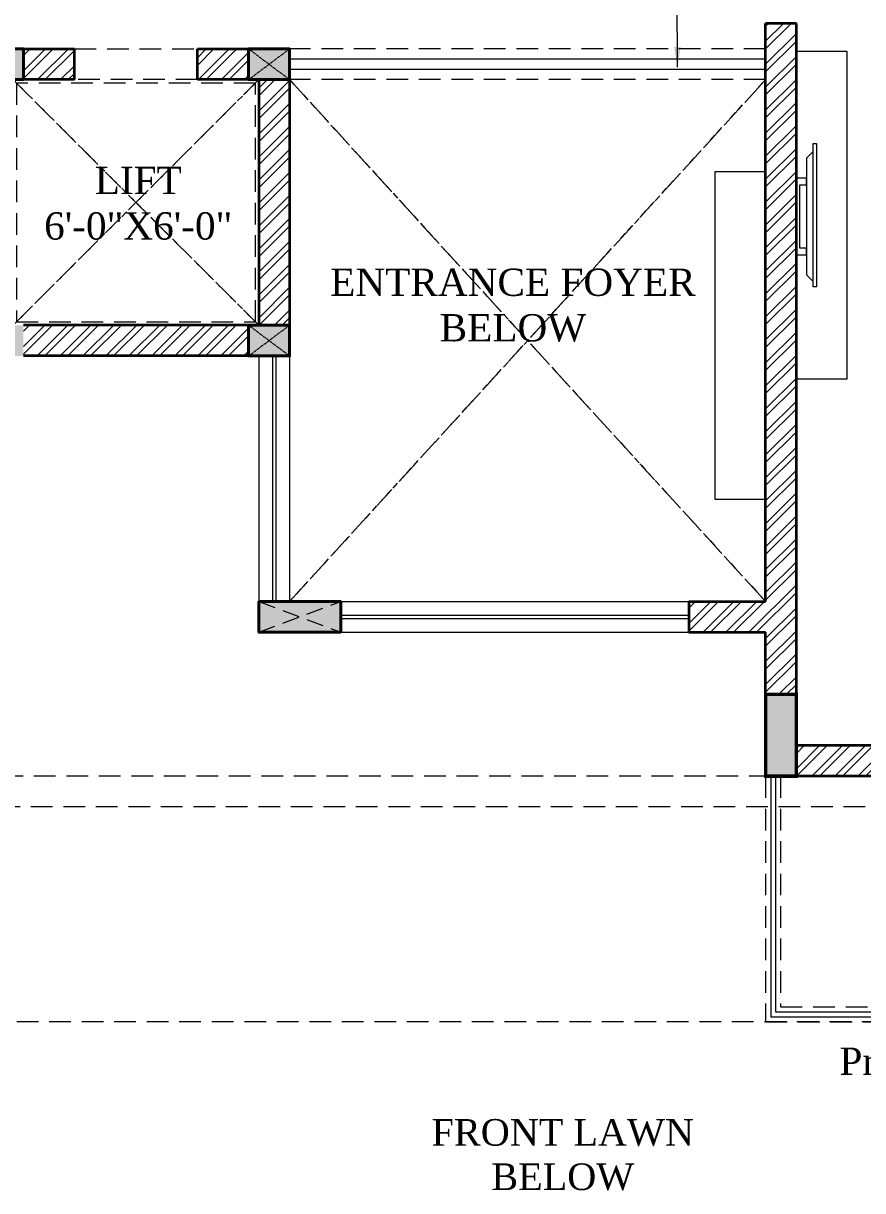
# Model space of a CAD drawing. Header units: inches. Extents: x -61 to 4103, y -308 to 989.
# Drawn here: x 2150.2 to 2396.2, y -121.5 to 220.7 of the extents above; entities that cross this region are included whole.
import ezdxf

# ---------------------------------------------------------------- set-up
doc = ezdxf.new("R2010")
doc.units = ezdxf.units.IN
for name, pattern in [('$0$$0$$0$HIDDEN', [9.525, 6.35, -3.175]), ('$2$$0$HIDDEN', [0.375, 0.25, -0.125]), ('AR-01-R0-COLUMN LAYOUT$0$$0$HIDDEN', [0.375, 0.25, -0.125]), ('AR-01-R0-COLUMN LAYOUT$0$$2$$0$HIDDEN', [0.375, 0.25, -0.125])]:
    doc.linetypes.add(name, pattern=pattern)
doc.layers.get('0').update_dxf_attribs({"lineweight": 0})
doc.layers.add('A-FURNITURE', color=35, linetype='Continuous', lineweight=13, true_color=0xab6a54)
for name, color, linetype, lineweight in [('A-HATCH', 8, 'Continuous', 0), ('A-HIDDEN', 8, '$2$$0$HIDDEN', 9), ('A-RAILING', 120, 'Continuous', 13), ('A-TEXT', 2, 'Continuous', 13), ('A-WALL', 1, 'Continuous', 35), ('A-WINDOW', 4, 'Continuous', 9), ('AR-01-R0-COLUMN LAYOUT$0$A-HIDDEN', 8, 'AR-01-R0-COLUMN LAYOUT$0$$2$$0$HIDDEN', 9), ('AR-01-R0-COLUMN LAYOUT$0$S-COLUMN FIRST FLOOR', 6, 'Continuous', 40), ('AR-01-R0-COLUMN LAYOUT$0$S-COLUMN GROUND FLOOR', 6, 'Continuous', 40), ('AR-01-R0-COLUMN LAYOUT$0$S-COLUMN HATCH FIRST FLOOR', 8, 'Continuous', 9), ('AR-01-R0-COLUMN LAYOUT$0$S-COLUMN HATCH GROUND FLOOR', 8, 'Continuous', 9), ('AR-01-R0-COLUMN LAYOUT$0$S-COLUMN HATCH SECOND FLOOR', 8, 'Continuous', 9), ('AR-01-R0-COLUMN LAYOUT$0$S-COLUMN S.F. HIDDEN', 8, 'AR-01-R0-COLUMN LAYOUT$0$$0$HIDDEN', 9), ('AR-01-R0-COLUMN LAYOUT$0$S-COLUMN SECOND FLOOR', 6, 'Continuous', 40), ('AR-01-R0-COLUMN LAYOUT$0$S-COLUMN TERRACE FLOOR HIDDEN', 8, 'AR-01-R0-COLUMN LAYOUT$0$$0$HIDDEN', 9)]:
    doc.layers.add(name, color=color, linetype=linetype, lineweight=lineweight)
doc.styles.add('$1$$0$STYLE1', font='romantic.ttf', dxfattribs={"height": 6})
doc.styles.get("Standard").update_dxf_attribs({"font": 'arial.ttf', "height": 9})
doc.dimstyles.get("Standard").update_dxf_attribs({"dimtxt": 18, "dimasz": 6, "dimexe": 0, "dimexo": 6, "dimgap": 0.09, "dimtad": 0, "dimtih": 1, "dimtoh": 1, "dimdec": 1, "dimzin": 0, "dimdsep": 46, "dimlunit": 4, "dimtxsty": 'Standard', "dimblk": 'OBLIQUE', "dimcen": 0.09, "dimclrd": 256, "dimclre": 256, "dimclrt": 256, "dimadec": 0, "dimazin": 0, "dimtfac": 1, "dimtdec": 1, "dimtofl": 0, "dimtmove": 1, "dimatfit": 3, "dimfxl": 1, "dimtolj": 1, "dimtzin": 0, "dimlwd": -1, "dimlwe": -1, "dimarcsym": 0})
pattern_1 = [(45, (1377.729, -0.0001), (-3.367596, 3.367596), []), (45, (1379.974, -0.0001), (-3.367596, 3.367596), [])]

# ---------------------------------------------------------------- blocks, each defined once
blk = doc.blocks.new('_Oblique')
at = {"color": 0, "linetype": 'ByBlock', "lineweight": -2}
blk.add_line((-0.5, -0.5), (0.5, 0.5), dxfattribs=at)

msp = doc.modelspace()

# ---------------------------------------------------------------- hatches: boundary and pattern name
at = {"layer": 'A-HATCH'}
h = msp.add_hatch(dxfattribs=at)
h.set_pattern_fill('ANSI32', color=256, scale=0.5)
h.set_pattern_definition(pattern_1)
h.paths.add_polyline_path([(2376.73, 220.69), (2367.73, 220.69), (2367.73, 51.19), (2345.23, 51.19), (2345.23, 42.19), (2367.73, 42.19), (2367.73, 24), (2376.73, 24)])
h = msp.add_hatch(dxfattribs=at)
h.set_pattern_fill('ANSI32', color=256, scale=0.5)
h.set_pattern_definition(pattern_1)
h.paths.add_polyline_path([(2165.23, 213.19), (2150.23, 213.19), (2150.23, 204.19), (2165.23, 204.19)])
h = msp.add_hatch(dxfattribs=at)
h.set_pattern_fill('ANSI32', color=256, scale=0.5)
h.set_pattern_definition(pattern_1)
h.paths.add_polyline_path([(2216.23, 213.19), (2201.23, 213.19), (2201.23, 204.19), (2216.23, 204.19)])
h = msp.add_hatch(dxfattribs=at)
h.set_pattern_fill('ANSI32', color=256, scale=0.5)
h.set_pattern_definition(pattern_1)
h.paths.add_polyline_path([(2228.23, 204.19), (2219.23, 204.19), (2219.23, 132.19), (2228.23, 132.19)])
h = msp.add_hatch(dxfattribs=at)
h.set_pattern_fill('ANSI32', color=256, scale=0.5)
h.set_pattern_definition(pattern_1)
h.paths.add_polyline_path([(2216.23, 132.19), (2150.23, 132.19), (2150.23, 123.19), (2216.23, 123.19)])
h = msp.add_hatch(dxfattribs=at)
h.set_pattern_fill('ANSI32', color=256, scale=0.5)
h.set_pattern_definition([(45, (1377.729, -0.0001), (-3.367596, 3.367596), []), (45, (1379.974, -0.0001), (-3.367596, 3.367596), [])])
h.paths.add_polyline_path([(2400.73, 0), (2376.73, 0), (2376.73, 9), (2400.73, 9)])
h.paths.add_polyline_path([(2520.73, 9), (2564.23, 9), (2564.23, 0), (2520.73, 0)])
at = {"layer": 'AR-01-R0-COLUMN LAYOUT$0$S-COLUMN HATCH FIRST FLOOR', "linetype": 'ByBlock'}
h = msp.add_hatch(color=256, dxfattribs=at)
h.dxf.hatch_style = 1
h.paths.add_polyline_path([(2138.23, 213.19), (2150.23, 213.19), (2150.23, 204.19), (2138.23, 204.19)])
h = msp.add_hatch(color=256, dxfattribs=at)
h.dxf.hatch_style = 1
h.paths.add_polyline_path([(2216.23, 213.19), (2228.23, 213.19), (2228.23, 204.19), (2216.23, 204.19)])
h = msp.add_hatch(color=256, dxfattribs=at)
h.dxf.hatch_style = 1
h.paths.add_polyline_path([(2216.23, 132.19), (2228.23, 132.19), (2228.23, 123.19), (2216.23, 123.19)])
h = msp.add_hatch(color=256, dxfattribs=at)
h.dxf.hatch_style = 1
h.paths.add_polyline_path([(2243.23, 42.19), (2219.23, 42.19), (2219.23, 51.19), (2243.23, 51.19)])
h = msp.add_hatch(color=256, dxfattribs=at)
h.dxf.hatch_style = 1
h.paths.add_polyline_path([(2367.73, 24), (2376.73, 24), (2376.73, 0), (2367.73, 0)])
at = {"layer": 'AR-01-R0-COLUMN LAYOUT$0$S-COLUMN HATCH GROUND FLOOR', "linetype": 'ByBlock'}
for points in [[(2216.23, 213.19), (2228.23, 213.19), (2228.23, 204.19), (2216.23, 204.19)], [(2216.23, 132.19), (2228.23, 132.19), (2228.23, 123.19), (2216.23, 123.19)], [(2243.23, 42.19), (2219.23, 42.19), (2219.23, 51.19), (2243.23, 51.19)], [(2367.73, 24), (2376.73, 24), (2376.73, 0), (2367.73, 0)]]:
    msp.add_hatch(color=256, dxfattribs=at).paths.add_polyline_path(points)
at = {"layer": 'AR-01-R0-COLUMN LAYOUT$0$S-COLUMN HATCH SECOND FLOOR', "linetype": 'ByBlock'}
h = msp.add_hatch(color=256, dxfattribs=at)
h.dxf.hatch_style = 1
h.paths.add_polyline_path([(1808.23, 315.23), (1832.23, 315.23), (1832.23, 306.23), (1808.23, 306.23)])
h.paths.add_polyline_path([(1805.23, 213.19), (1817.23, 213.19), (1817.23, 204.19), (1805.23, 204.19)])
h.paths.add_polyline_path([(1727.23, 213.19), (1739.23, 213.19), (1739.23, 204.19), (1727.23, 204.19)])
h.paths.add_polyline_path([(2138.23, 213.19), (2150.23, 213.19), (2150.23, 204.19), (2138.23, 204.19)])
h.paths.add_polyline_path([(2216.23, 213.19), (2228.23, 213.19), (2228.23, 204.19), (2216.23, 204.19)])
h.paths.add_polyline_path([(2216.23, 132.19), (2228.23, 132.19), (2228.23, 123.19), (2216.23, 123.19)])
h.paths.add_polyline_path([(2138.23, 132.19), (2150.23, 132.19), (2150.23, 123.19), (2138.23, 123.19)])
h.paths.add_polyline_path([(1973.23, 114.19), (1982.23, 114.19), (1982.23, 90.19), (1973.23, 90.19)])
h.paths.add_polyline_path([(1805.23, 132.19), (1817.23, 132.19), (1817.23, 123.19), (1805.23, 123.19)])
h.paths.add_polyline_path([(1727.23, 132.19), (1739.23, 132.19), (1739.23, 123.19), (1727.23, 123.19)])

# ---------------------------------------------------------------- linework, layer by layer
at = {"layer": 'A-FURNITURE'}
for points in [[(2376.73, 116.44), (2391.58, 116.44), (2391.58, 212.44), (2376.73, 212.44)], [(2381.62, 185.44), (2382.6, 185.44), (2382.6, 143.44), (2381.62, 143.44)], [(2379.66, 175.27), (2376.73, 175.27), (2376.73, 152.83), (2379.66, 152.83), (2379.66, 154.79), (2377.71, 154.79), (2377.71, 173.31), (2379.66, 173.31)]]:
    msp.add_lwpolyline(points, close=True, dxfattribs=at)
msp.add_lwpolyline([(2381.62, 145.01), (2381.62, 183.09), (2379.66, 181.14), (2379.66, 146.96), (2381.62, 145.01)], dxfattribs=at)
at = {"layer": 'A-HATCH', "linetype": '$0$$0$$0$HIDDEN'}
for p, q in [((2367.73, 213.19), (2228.23, 213.19)), ((2367.73, 204.19), (2228.23, 204.19)), ((2369.23, 0), (1973.23, 0)), ((2367.73, 0), (2367.73, -72)), ((2372.13, 0), (2372.13, -67.6)), ((2520.73, -9), (1964.23, -9)), ((2372.13, -67.6), (2561.19, -67.6)), ((2564.23, -72), (1921.48, -72)), ((2367.73, -72), (2564.23, -72))]:
    msp.add_line(p, q, dxfattribs=at)
at = {"layer": 'A-HATCH'}
msp.add_lwpolyline([(2352.88, 81.19), (2367.73, 81.19), (2367.73, 177.19), (2352.88, 177.19)], close=True, dxfattribs=at)
at = {"layer": 'A-HIDDEN', "linetype": '$0$$0$$0$HIDDEN'}
for p, q in [((2165.23, 213.19), (2201.23, 213.19)), ((2219.23, 132.19), (2147.23, 204.19)), ((2219.23, 204.19), (2147.23, 132.19)), ((2201.23, 204.19), (2165.23, 204.19)), ((2228.23, 204.19), (2367.73, 51.19)), ((2228.23, 51.19), (2367.73, 204.19))]:
    msp.add_line(p, q, dxfattribs=at)
msp.add_lwpolyline([(2218.23, 203.19), (2148.23, 203.19), (2148.23, 133.19), (2218.23, 133.19)], close=True, dxfattribs=at)
at = {"layer": 'A-RAILING'}
for p, q in [((2367.73, 210.19), (2228.23, 210.19)), ((2367.73, 207.19), (2228.23, 207.19)), ((2369.23, 0), (2369.23, -70.5)), ((2370.63, 0), (2370.63, -69.1)), ((2369.23, -70.5), (2563.19, -70.5)), ((2370.63, -69.1), (2562.23, -69.1))]:
    msp.add_line(p, q, dxfattribs=at)
at = {"layer": 'A-WALL'}
for p, q in [((2367.73, 51.19), (2367.73, 220.69)), ((2376.73, 220.69), (2367.73, 220.69)), ((2376.73, 24), (2376.73, 220.69)), ((2150.23, 213.19), (2165.23, 213.19)), ((2165.23, 204.19), (2165.23, 213.19)), ((2201.23, 213.19), (2216.23, 213.19)), ((2201.23, 204.19), (2201.23, 213.19)), ((2165.23, 204.19), (2150.23, 204.19)), ((2216.23, 204.19), (2201.23, 204.19)), ((2219.23, 204.19), (2219.23, 132.19)), ((2228.23, 204.19), (2228.23, 132.19)), ((2216.23, 132.19), (2150.23, 132.19)), ((2216.23, 123.19), (2150.23, 123.19)), ((2345.23, 51.19), (2367.73, 51.19)), ((2345.23, 51.19), (2345.23, 42.19)), ((2345.23, 42.19), (2367.73, 42.19)), ((2367.73, 24), (2367.73, 42.19)), ((2400.73, 9), (2376.73, 9)), ((2400.73, 0), (2376.73, 0))]:
    msp.add_line(p, q, dxfattribs=at)
at = {"layer": 'A-WINDOW'}
for p, q in [((2219.23, 123.19), (2219.23, 51.19)), ((2223.23, 123.19), (2223.23, 51.19)), ((2224.23, 123.19), (2224.23, 51.19)), ((2228.23, 123.19), (2228.23, 51.19)), ((2243.23, 51.19), (2345.23, 51.19)), ((2243.23, 47.19), (2345.23, 47.19)), ((2243.23, 46.19), (2345.23, 46.19)), ((2243.23, 42.19), (2345.23, 42.19))]:
    msp.add_line(p, q, dxfattribs=at)
at = {"layer": 'AR-01-R0-COLUMN LAYOUT$0$A-HIDDEN', "ltscale": 8}
for p, q in [((2147.23, 132.19), (2219.23, 204.19)), ((2147.23, 204.19), (2219.23, 132.19)), ((2228.23, 51.19), (2367.73, 204.19)), ((2228.23, 204.19), (2367.73, 51.19))]:
    msp.add_line(p, q, dxfattribs=at)
at = {"layer": 'AR-01-R0-COLUMN LAYOUT$0$S-COLUMN FIRST FLOOR', "linetype": 'ByBlock'}
for points in [[(2138.23, 213.19), (2150.23, 213.19), (2150.23, 204.19), (2138.23, 204.19)], [(2216.23, 213.19), (2228.23, 213.19), (2228.23, 204.19), (2216.23, 204.19)], [(2216.23, 132.19), (2228.23, 132.19), (2228.23, 123.19), (2216.23, 123.19)], [(2243.23, 42.19), (2219.23, 42.19), (2219.23, 51.19), (2243.23, 51.19)], [(2367.73, 24), (2376.73, 24), (2376.73, 0), (2367.73, 0)]]:
    msp.add_lwpolyline(points, close=True, dxfattribs=at)
at = {"layer": 'AR-01-R0-COLUMN LAYOUT$0$S-COLUMN GROUND FLOOR', "linetype": 'ByBlock'}
for points in [[(2216.23, 213.19), (2228.23, 213.19), (2228.23, 204.19), (2216.23, 204.19)], [(2216.23, 132.19), (2228.23, 132.19), (2228.23, 123.19), (2216.23, 123.19)], [(2243.23, 42.19), (2219.23, 42.19), (2219.23, 51.19), (2243.23, 51.19)], [(2367.73, 24), (2376.73, 24), (2376.73, 0), (2367.73, 0)]]:
    msp.add_lwpolyline(points, close=True, dxfattribs=at)
at = {"layer": 'AR-01-R0-COLUMN LAYOUT$0$S-COLUMN S.F. HIDDEN', "ltscale": 20}
for p, q in [((2219.23, 51.19), (2243.23, 42.19)), ((2219.23, 42.19), (2243.23, 51.19))]:
    msp.add_line(p, q, dxfattribs=at)
msp.add_lwpolyline([(2243.23, 42.19), (2219.23, 42.19), (2219.23, 51.19), (2243.23, 51.19)], close=True, dxfattribs=at)
at = {"layer": 'AR-01-R0-COLUMN LAYOUT$0$S-COLUMN S.F. HIDDEN', "ltscale": 20, "const_width": 1}
msp.add_lwpolyline([(2367.73, 24), (2376.73, 24), (2376.73, 0), (2367.73, 0)], close=True, dxfattribs=at)
at = {"layer": 'AR-01-R0-COLUMN LAYOUT$0$S-COLUMN SECOND FLOOR', "linetype": 'ByBlock'}
for points in [[(2216.23, 213.19), (2228.23, 213.19), (2228.23, 204.19), (2216.23, 204.19)], [(2216.23, 132.19), (2228.23, 132.19), (2228.23, 123.19), (2216.23, 123.19)]]:
    msp.add_lwpolyline(points, close=True, dxfattribs=at)
at = {"layer": 'AR-01-R0-COLUMN LAYOUT$0$S-COLUMN TERRACE FLOOR HIDDEN'}
for p, q in [((2216.23, 204.19), (2228.23, 213.19)), ((2228.23, 204.19), (2216.23, 213.19)), ((2228.23, 123.19), (2216.23, 132.19)), ((2216.23, 123.19), (2228.23, 132.19))]:
    msp.add_line(p, q, dxfattribs=at)
at = {"layer": 'AR-01-R0-COLUMN LAYOUT$0$S-COLUMN TERRACE FLOOR HIDDEN', "ltscale": 25}
for points in [[(2216.23, 213.19), (2228.23, 213.19), (2228.23, 204.19), (2216.23, 204.19)], [(2216.23, 132.19), (2228.23, 132.19), (2228.23, 123.19), (2216.23, 123.19)]]:
    msp.add_lwpolyline(points, close=True, dxfattribs=at)

# ---------------------------------------------------------------- texts
at = {"layer": 'A-TEXT', "width": 129.4496, "attachment_point": 5, "style": '$1$$0$STYLE1'}
for s, insert, char_height in [('\\A1;LIFT\\P6\'-0"X6\'-0"', (2183.9, 167.91), 8), ('\\A1;ENTRANCE FOYER \\PBELOW', (2293.68, 138.03), 8), ('\\A1;Projection\\Pabove', (2414.18, -90.28), 8), ('\\A1;FRONT LAWN\\PBELOW', (2308.29, -111), 7.8)]:
    msp.add_mtext(s, dxfattribs=dict(at, insert=insert, char_height=char_height))

# ---------------------------------------------------------------- leaders
at = {"layer": 'A-TEXT'}
msp.add_leader([(2341.88, 207.8), (2341.81, 233.18), (2315.76, 233.18)], dimstyle='Standard', override={"dimtxt": 9, "dimtih": 0, "dimtoh": 0, "dimfxl": 2, "dimfxlon": 1}, dxfattribs=at)

doc.saveas('drawing.dxf')
